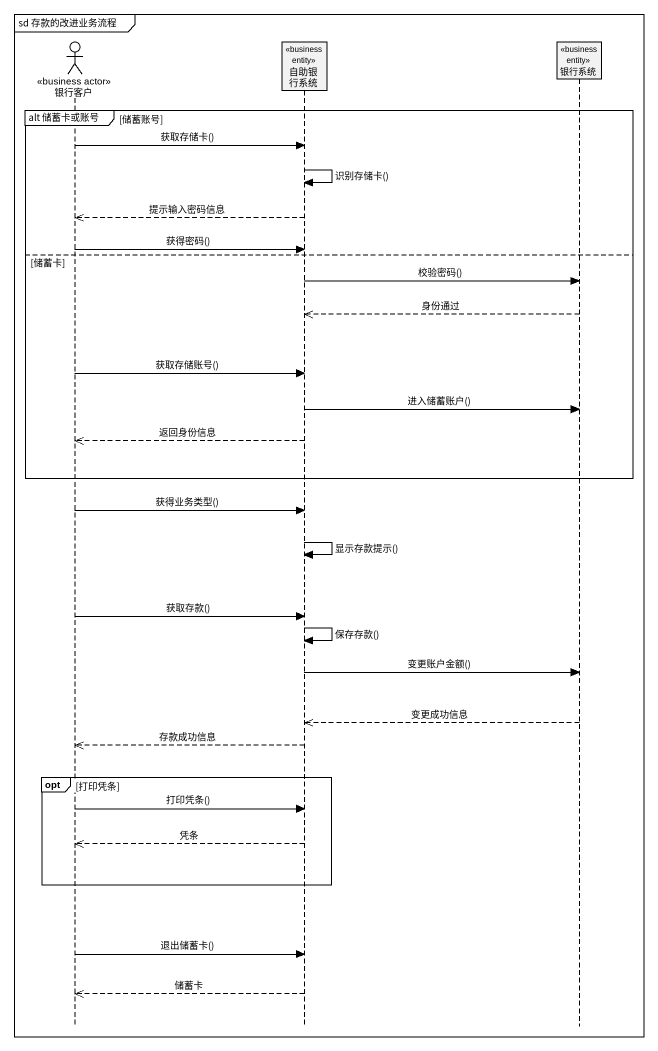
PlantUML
@startuml
mainframe sd 存款的改进业务流程
hide footbox
actor 银行客户 <<business actor>>
participant 自助银行系统 <<business entity>>
participant 银行系统 <<business entity>>

group alt 储蓄卡或账号 [储蓄账号]
  银行客户 -> 自助银行系统 : 获取存储卡()
  自助银行系统 -> 自助银行系统 : 识别存储卡()
  自助银行系统 -->> 银行客户 : 提示输入密码信息
  银行客户 -> 自助银行系统 : 获得密码()
else 储蓄卡
  自助银行系统 -> 银行系统 : 校验密码()
  银行系统 -->> 自助银行系统 : 身份通过
  银行客户 -> 自助银行系统 : 获取存储账号()
  自助银行系统 -> 银行系统 : 进入储蓄账户()
  自助银行系统 -->> 银行客户 : 返回身份信息
end
银行客户 -> 自助银行系统 : 获得业务类型()
自助银行系统 -> 自助银行系统 : 显示存款提示()
银行客户 -> 自助银行系统 : 获取存款()
自助银行系统 -> 自助银行系统 : 保存存款()
自助银行系统 -> 银行系统 : 变更账户金额()
银行系统 -->> 自助银行系统 : 变更成功信息
自助银行系统 -->> 银行客户 : 存款成功信息
opt 打印凭条
  银行客户 -> 自助银行系统 : 打印凭条()
  自助银行系统 -->> 银行客户 : 凭条
end
银行客户 -> 自助银行系统 : 退出储蓄卡()
自助银行系统 -->> 银行客户 : 储蓄卡
@enduml
